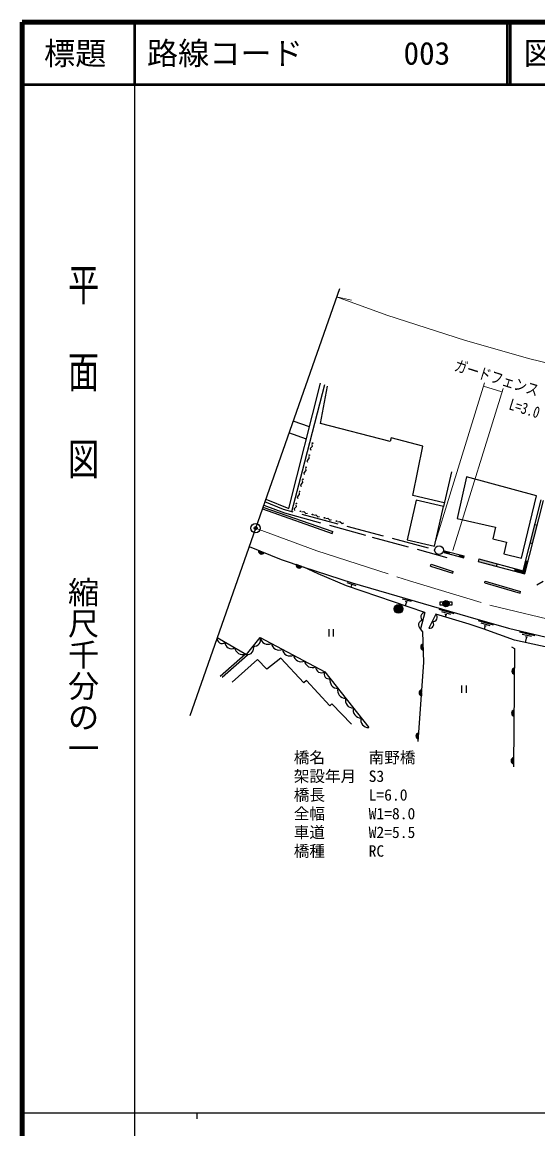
# Model space of a CAD drawing. Units: millimetres at full size, sheet at 1:1000; details may follow other scales. Extents: x 40000 to 680000, y 20000 to 380000.
# Drawn here: x 40000 to 122675, y 202409 to 380000 of the extents above; entities that cross this region are included whole.
import ezdxf
from ezdxf.enums import TextEntityAlignment as Align

# ---------------------------------------------------------------- set-up
doc = ezdxf.new("R2010")
doc.units = ezdxf.units.MM
doc.header["$LTSCALE"] = 1000
doc.header["$PDMODE"] = 32
doc.header["$PDSIZE"] = 500
doc.linetypes.add('CHAIN', pattern=[18.5, 12, -1.5, 3.5, -1.5])
doc.linetypes.add('DASHED', pattern=[7.5, 6, -1.5])
for name, color, linetype, lineweight in [('M-BGD', 7, 'Continuous', 25), ('M-BMK', 2, 'CHAIN', 13), ('M-BMK-OTRS', 5, 'Continuous', 25), ('M-BMK-SRVR', 3, 'Continuous', 25), ('M-STR-HTXT', 7, 'Continuous', 13), ('M-TTL', 2, 'Continuous', 140), ('M-TTL-BAND', 7, 'Continuous', 25), ('M-TTL-LINE', 7, 'Continuous', 50)]:
    doc.layers.add(name, color=color, linetype=linetype, lineweight=lineweight)
doc.layers.add('M-OTRS', color=6, linetype='Continuous')
doc.layers.add('M-TTL-TXT', color=7, linetype='Continuous')
doc.styles.add('@ＭＳ ゴシック', font='')
doc.styles.add('ＭＳ ゴシック', font='')
doc.styles.get('@ＭＳ ゴシック').set_extended_font_data('@MS Gothic')
doc.styles.get('ＭＳ ゴシック').set_extended_font_data('MS Gothic')

msp = doc.modelspace()

# ---------------------------------------------------------------- hatches: boundary and pattern name
at = {"layer": 'M-BGD'}
for points in [[(121467, 296457), (121855, 296358), (122594, 299266), (122206, 299365)], [(78794, 294867, -0.82183), (77875, 295238)], [(107706, 295163), (107632, 294872), (108423, 294670), (108497, 294961)], [(110137, 294542), (110063, 294251), (110811, 294060), (110885, 294351)], [(116020, 292692), (116124, 293078), (113228, 293858), (113123, 293472)], [(121116, 293451), (120729, 293549), (120322, 291947), (119021, 292297), (118917, 291911), (120609, 291455)], [(84854, 292654, -0.82183), (83914, 292968)], [(101043, 285840, -0.41421), (100343, 285140, -0.41421), (99643, 285840, -1)], [(108438, 286701, -0.41421), (107938, 286201, -0.41421), (107438, 286701, -1)], [(104312, 279229, -0.82183), (104279, 280219)], [(118918, 275376, -0.82183), (118926, 276367)], [(104050, 271889, -0.82183), (104017, 272880)], [(118857, 268624, -0.82183), (118865, 269614)], [(103560, 264933, -0.82183), (103527, 265923)], [(118787, 260984, -0.82183), (118796, 261974)]]:
    msp.add_hatch(color=256, dxfattribs=at).paths.add_polyline_path(points)

# ---------------------------------------------------------------- linework, layer by layer
for p, q in [((86061, 315036), (83434, 315955)), ((85571, 313094), (82775, 314073)), ((108807, 307844), (107541, 302299)), ((78607, 302159), (89822, 298245)), ((78508, 301876), (89723, 297961)), ((122206, 299365), (122594, 299266)), ((89723, 297961), (89822, 298245)), ((78794, 294867), (77875, 295238)), ((107632, 294872), (107706, 295163)), ((107632, 294872), (110811, 294060)), ((107706, 295163), (110885, 294351)), ((108497, 294961), (108423, 294670)), ((121467, 296457), (121855, 296358)), ((110137, 294542), (110063, 294251)), ((110811, 294060), (110885, 294351)), ((113228, 293858), (113123, 293472)), ((116124, 293078), (116020, 292692)), ((120729, 293549), (121116, 293451)), ((84854, 292654), (83914, 292968)), ((105456, 292712), (105548, 292997)), ((105456, 292712), (109025, 291566)), ((105548, 292997), (109117, 291851)), ((109025, 291566), (109117, 291851)), ((119021, 292297), (118917, 291911)), ((93544, 289541), (92119, 290010)), ((92832, 289776), (92682, 289320)), ((114163, 290027), (114248, 290315)), ((114163, 290027), (119817, 288359)), ((114248, 290315), (119902, 288647)), ((122515, 289704), (123546, 290297)), ((119817, 288359), (119902, 288647)), ((102395, 287016), (100954, 287432)), ((101608, 286993), (101426, 286361)), ((101776, 286944), (101440, 287042)), ((104566, 285293), (103839, 282655)), ((106312, 284980), (105193, 282745)), ((109262, 285034), (106860, 285727)), ((108715, 284942), (107274, 285358)), ((108096, 284871), (107760, 284968)), ((107928, 284919), (107819, 284542)), ((89184, 282616), (89184, 281442)), ((89884, 282616), (89884, 281442)), ((115557, 283216), (113155, 283910)), ((115010, 283124), (113569, 283540)), ((114391, 283053), (114054, 283150)), ((114223, 283102), (114072, 282582)), ((71288, 281241), (75943, 278549)), ((75943, 278549), (78173, 281229)), ((122173, 281526), (119740, 282102)), ((121631, 281407), (120172, 281753)), ((120846, 281347), (120637, 280464)), ((121016, 281306), (120676, 281387)), ((104312, 279229), (104279, 280219)), ((71725, 275060), (75795, 278635)), ((76120, 278446), (72043, 274844)), ((75943, 278549), (76120, 278446)), ((118918, 275376), (118926, 276367)), ((110462, 273543), (110462, 272369)), ((111162, 273543), (111162, 272369)), ((104050, 271889), (104017, 272880)), ((118857, 268624), (118865, 269614)), ((103560, 264933), (103527, 265923)), ((118787, 260984), (118796, 261974))]:
    msp.add_line(p, q, dxfattribs=at)
for points in [[(79062, 303461), (82766, 301971), (87834, 322065)], [(83210, 301450), (84959, 308012), (88528, 321870)], [(107669, 302858), (102619, 304067), (104247, 311981), (99159, 313285), (99011, 312710), (87825, 315586), (88974, 321562)], [(86453, 312226), (86496, 311908), (86179, 311559), (86260, 311296)], [(85937, 310293), (85980, 309976), (85663, 309627), (85744, 309364)], [(85421, 308361), (85464, 308044), (85147, 307695), (85228, 307431)], [(84905, 306429), (84948, 306112), (84631, 305762), (84712, 305499)], [(84389, 304497), (84432, 304179), (84115, 303830), (84196, 303567)], [(83873, 302564), (83916, 302247), (83599, 301898), (83680, 301634)], [(113123, 293472), (120609, 291455), (123602, 303232)], [(113228, 293858), (120322, 291947), (123214, 303331)], [(84826, 301415), (85143, 301457), (85491, 301139), (85755, 301218)], [(86756, 300891), (87073, 300933), (87421, 300614), (87685, 300694)], [(88686, 300367), (89003, 300408), (89351, 300090), (89615, 300169)], [(90616, 299842), (90934, 299884), (91281, 299566), (91545, 299645)], [(76395, 295837), (81503, 293772), (85181, 292545), (92907, 290004), (111477, 284644), (117979, 282765), (130157, 279882), (136788, 278520), (150715, 276159), (165884, 273838), (170781, 273243)], [(104566, 285293), (91983, 289573), (87448, 291471), (85181, 292545)], [(107491, 286926), (106938, 286926), (106938, 286476), (107491, 286476)], [(108938, 286701), (108938, 286926), (108384, 286926)], [(108384, 286476), (108938, 286476), (108938, 286701)], [(154464, 274117), (140691, 276410), (131460, 278365), (126021, 279282), (118943, 280835), (113921, 282636), (111674, 283420), (106312, 284980)], [(103481, 264551), (104378, 277265), (104214, 282184), (103839, 282655)], [(78173, 281229), (88507, 275768), (95571, 266789)], [(118430, 279781), (118955, 279492), (118783, 260494)], [(92802, 267349), (89648, 270617), (89336, 270316), (85576, 274365), (85173, 273990), (81480, 277966), (79220, 276180), (77736, 277723), (73665, 274112)]]:
    msp.add_lwpolyline(points, dxfattribs=at)
for points in [[(120063, 293999), (122479, 304012), (111262, 307062), (109748, 300353), (115899, 298965), (115470, 297065), (117669, 296569), (117241, 294671)], [(106087, 295931), (107541, 302299), (103184, 303294), (101729, 296926)]]:
    msp.add_lwpolyline(points, close=True, dxfattribs=at)
at = {"layer": 'M-BGD', "linetype": 'DASHED'}
for points in [[(78727, 302503), (82038, 301267), (96105, 297377), (108070, 294118)], [(105169, 295570), (81907, 301799), (78906, 303014)]]:
    msp.add_lwpolyline(points, dxfattribs=at)
at = {"layer": 'M-BGD'}
for centre, radius in [((86550, 312439), 50), ((86034, 310507), 50), ((85518, 308575), 50), ((85002, 306643), 50), ((84486, 304710), 50), ((83970, 302778), 50), ((84613, 301513), 50), ((86543, 300988), 50), ((88473, 300464), 50), ((90403, 299940), 50), ((106832, 295278), 700), ((100343, 285840), 700), ((107938, 286701), 500)]:
    msp.add_circle(centre, radius, dxfattribs=at)
for centre, radius, start, end in [((78371, 295143), 505, 169.16509, 326.82328), ((84415, 292904), 505, 172.72222, 330.38041), ((104634, 284557), 732, 95.44075, 233.72833), ((105927, 284474), 636, 254.05773, 52.76312), ((104272, 283245), 732, 95.44075, 233.72833), ((105350, 283370), 636, 256.07057, 50.74786), ((72027, 281059), 761, 166.13055, 313.77709), ((77237, 280875), 1002, 259.75543, 20.72554), ((79423, 281417), 1250, 189.011, 295.2712), ((73507, 280415), 957, 174.33069, 305.57694), ((75305, 279785), 1250, 186.82372, 293.08392), ((76121, 279535), 1002, 259.75543, 20.72554), ((81191, 280483), 1250, 189.011, 295.2712), ((82960, 279548), 1250, 189.011, 295.2712), ((104394, 279728), 505, 103.08496, 260.74315), ((84728, 278613), 1250, 189.011, 295.2712), ((86496, 277679), 1250, 189.011, 295.2712), ((87975, 276549), 945, 180.04381, 304.2384), ((89166, 275380), 765, 149.57273, 286.81491), ((119020, 275870), 505, 100.65285, 258.31104), ((90595, 274326), 1250, 165.06372, 271.32392), ((91832, 272754), 1250, 165.06372, 271.32392), ((104132, 272388), 505, 103.08496, 260.74315), ((93069, 271182), 1250, 165.06372, 271.32392), ((94305, 269610), 1250, 165.06372, 271.32392), ((95542, 268039), 1250, 165.06372, 271.32392), ((118959, 269118), 505, 100.65285, 258.31104), ((103641, 265431), 505, 103.08496, 260.74315), ((118890, 261478), 505, 100.65285, 258.31104)]:
    msp.add_arc(centre, radius, start, end, dxfattribs=at)
at = {"layer": 'M-BMK'}
msp.add_lwpolyline([(77431, 298798), (87255, 295169), (102075, 290354), (115426, 286320), (128650, 283190), (141338, 280861), (150015, 279592), (174524, 276075), (203150, 272125), (231953, 268013), (263647, 263812), (274447, 262575), (285780, 261556)], dxfattribs=at)
at = {"layer": 'M-BMK-OTRS'}
msp.add_line((90864, 337193), (66887, 268661), dxfattribs=at)
at = {"layer": 'M-BMK-SRVR'}
msp.add_circle((77431, 298798), 750, dxfattribs=at)
at = {"layer": 'M-OTRS'}
msp.add_point((77431, 298798), dxfattribs=at)
at = {"layer": 'M-STR-HTXT'}
for p, q in [((90414, 335907), (92815, 335394)), ((106085, 296126), (114115, 322147)), ((113948, 321607), (116922, 320689)), ((109059, 295208), (117089, 321229))]:
    msp.add_line(p, q, dxfattribs=at)
msp.add_lwpolyline([(90414, 335907), (98474, 332965), (111080, 328923), (121383, 325970), (134853, 322705), (147135, 320322), (166637, 317395)], dxfattribs=at)
at = {"layer": 'M-TTL'}
for p, q in [((40000, 380000), (40000, 20000)), ((680000, 380000), (40000, 380000))]:
    msp.add_line(p, q, dxfattribs=at)
at = {"layer": 'M-TTL-BAND'}
for p, q in [((58000, 370000), (58000, 20000)), ((40000, 205000), (579000, 205000)), ((68000, 205000), (68000, 204000))]:
    msp.add_line(p, q, dxfattribs=at)
at = {"layer": 'M-TTL-LINE'}
for p, q in [((58000, 380000), (58000, 370000)), ((117750, 380000), (117750, 370000)), ((118250, 380000), (118250, 370000)), ((40000, 370000), (680000, 370000))]:
    msp.add_line(p, q, dxfattribs=at)

# ---------------------------------------------------------------- texts
at = {"layer": 'M-STR-HTXT', "style": 'ＭＳ ゴシック', "width": 0.8}
for s, p in [('ガードフェンス', (115660, 321525)), ('L=3.0', (120112, 316625))]:
    msp.add_text(s, height=1833, rotation=342.676, dxfattribs=at).set_placement(p, align=Align.BOTTOM_CENTER)
at = {"layer": 'M-STR-HTXT', "style": 'ＭＳ ゴシック'}
for s, p in [('橋名', (83548, 260532)), ('橋名', (83548, 260532)), ('南野橋', (95548, 260532)), ('南野橋', (95548, 260532)), ('架設年月', (83548, 257532)), ('架設年月', (83548, 257532)), ('S3', (95548, 257532)), ('S3', (95548, 257532)), ('橋長', (83548, 254532)), ('橋長', (83548, 254532)), ('L=6.0', (95548, 254532)), ('L=6.0', (95548, 254532)), ('全幅', (83548, 251532)), ('全幅', (83548, 251532)), ('W1=8.0', (95548, 251532)), ('W1=8.0', (95548, 251532)), ('車道', (83548, 248532)), ('車道', (83548, 248532)), ('W2=5.5', (95548, 248532)), ('W2=5.5', (95548, 248532)), ('橋種', (83548, 245532)), ('橋種', (83548, 245532)), ('RC', (95548, 245532)), ('RC', (95548, 245532))]:
    msp.add_text(s, height=1833, dxfattribs=at).set_placement(p, align=Align.BOTTOM_LEFT)
at = {"layer": 'M-TTL-BAND', "style": '@ＭＳ ゴシック', "width": 1.4}
msp.add_text('平  面  図', height=3666, rotation=270, dxfattribs=at).set_placement((49777, 306475), align=Align.MIDDLE_RIGHT)
at = {"layer": 'M-TTL-BAND', "style": '@ＭＳ ゴシック'}
msp.add_text('縮尺千分の一', height=3666, rotation=270, dxfattribs=at).set_placement((49777, 261030), align=Align.MIDDLE_RIGHT)
at = {"layer": 'M-TTL-TXT', "style": 'ＭＳ ゴシック'}
msp.add_text('標題', height=3666, dxfattribs=at).set_placement((48500, 375000), align=Align.MIDDLE_CENTER)
for s, p in [('路線コード', (60000, 375000)), ('003', (101142, 375000)), ('図面コード', (120380, 375000))]:
    msp.add_text(s, height=3666, dxfattribs=at).set_placement(p, align=Align.MIDDLE_LEFT)

doc.saveas('drawing.dxf')
